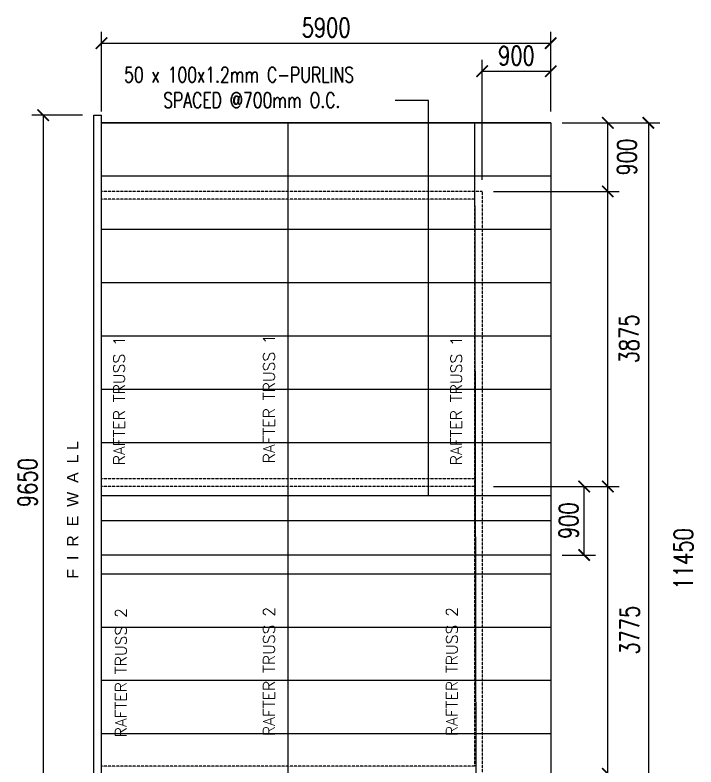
# Model space of a CAD drawing. Header units: millimetres. Extents: x 18078 to 182092, y 10648 to 75430.
# Drawn here: x 51878 to 60822, y 25122 to 34997 of the extents above; entities that cross this region are included whole.
import ezdxf

# ---------------------------------------------------------------- set-up
doc = ezdxf.new("R2010")
doc.units = ezdxf.units.MM
doc.linetypes.add('HIDDEN2', pattern=[4.7625, 3.175, -1.5875])
doc.layers.get('Defpoints').update_dxf_attribs({"color": 140})
doc.layers.add('A-Roof-Slab', color=12, linetype='Continuous', lineweight=35)
doc.styles.add('Arch-Dim', font='romans.shx', dxfattribs={"width": 0.75})
doc.styles.add('RomanS', font='romans.shx')
doc.dimstyles.new('Annotative', dxfattribs={"dimtxt": 2.5, "dimasz": 1.5, "dimexe": 1.5, "dimexo": 1.5, "dimgap": 0.8, "dimtad": 1, "dimdec": 0, "dimzin": 0, "dimdsep": 46, "dimtxsty": 'Arch-Dim', "dimblk": 'ARCHTICK', "dimcen": 2.5, "dimadec": 1, "dimazin": 0, "dimtfac": 1, "dimtdec": 0, "dimtix": 1, "dimtmove": 2, "dimatfit": 3, "dimfxl": 1, "dimtolj": 1, "dimtzin": 0, "dimarcsym": 0})

# ---------------------------------------------------------------- blocks, each defined once
blk = doc.blocks.new('_ArchTick')
at = {"color": 0, "linetype": 'ByBlock', "const_width": 0.15}
blk.add_lwpolyline([(-0.5, -0.5), (0.5, 0.5)], dxfattribs=at)
blk = doc.blocks.new('*D96')
at = {"color": 0, "lineweight": -2, "transparency": 16777216}
for p, q in [((52763.9, 33681), (52097, 33681)), ((52247, 33681), (52247, 24031)), ((52763.9, 24031), (52097, 24031))]:
    blk.add_line(p, q, dxfattribs=at)
at = {"layer": 'Defpoints', "color": 0, "transparency": 16777216}
for p in [(52913.9, 33681), (52247, 24031), (52913.9, 24031)]:
    blk.add_point(p, dxfattribs=at)
at = {"color": 0, "lineweight": -2, "transparency": 16777216, "xscale": 150, "yscale": 150, "zscale": 150}
for p, rotation in [((52247, 33681), 90), ((52247, 24031), 270)]:
    blk.add_blockref('_ArchTick', p, dxfattribs=dict(at, rotation=rotation))
at = {"color": 0, "transparency": 16777216, "insert": (52042, 28856), "char_height": 250, "attachment_point": 5, "rotation": 90, "style": 'Arch-Dim'}
blk.add_mtext('\\A1;9650', dxfattribs=at)
blk = doc.blocks.new('*D104')
at = {"color": 0, "lineweight": -2, "transparency": 16777216}
for p, q in [((58163.9, 28806), (59814.4, 28806)), ((59664.4, 25031), (59664.4, 28806)), ((58163.9, 25031), (59814.4, 25031))]:
    blk.add_line(p, q, dxfattribs=at)
at = {"layer": 'Defpoints', "color": 0, "transparency": 16777216}
for p in [(58013.9, 28806), (59664.4, 28806), (58013.9, 25031)]:
    blk.add_point(p, dxfattribs=at)
at = {"color": 0, "lineweight": -2, "transparency": 16777216, "xscale": 150, "yscale": 150, "zscale": 150}
for p, rotation in [((59664.4, 28806), 90), ((59664.4, 25031), 270)]:
    blk.add_blockref('_ArchTick', p, dxfattribs=dict(at, rotation=rotation))
at = {"color": 0, "transparency": 16777216, "insert": (59953.3, 26918.5), "char_height": 250, "attachment_point": 5, "rotation": 90, "style": 'Arch-Dim'}
blk.add_mtext('\\A1;3775', dxfattribs=at)
blk = doc.blocks.new('*D105')
at = {"color": 0, "lineweight": -2, "transparency": 16777216}
for p, q in [((58163.9, 32681), (59814.4, 32681)), ((59664.4, 28806), (59664.4, 32681)), ((58163.9, 28806), (59814.4, 28806))]:
    blk.add_line(p, q, dxfattribs=at)
at = {"layer": 'Defpoints', "color": 0, "transparency": 16777216}
for p in [(58013.9, 32681), (59664.4, 32681), (58013.9, 28806)]:
    blk.add_point(p, dxfattribs=at)
at = {"color": 0, "lineweight": -2, "transparency": 16777216, "xscale": 150, "yscale": 150, "zscale": 150}
for p, rotation in [((59664.4, 32681), 90), ((59664.4, 28806), 270)]:
    blk.add_blockref('_ArchTick', p, dxfattribs=dict(at, rotation=rotation))
at = {"color": 0, "transparency": 16777216, "insert": (59944.5, 30743.5), "char_height": 250, "attachment_point": 5, "rotation": 90, "style": 'Arch-Dim'}
blk.add_mtext('\\A1;3875', dxfattribs=at)
blk = doc.blocks.new('*D106')
at = {"color": 0, "lineweight": -2, "transparency": 16777216}
for p, q in [((59063.9, 33581), (59814.4, 33581)), ((59664.4, 32681), (59664.4, 33581)), ((58163.9, 32681), (59814.4, 32681))]:
    blk.add_line(p, q, dxfattribs=at)
at = {"layer": 'Defpoints', "color": 0, "transparency": 16777216}
for p in [(58913.9, 33581), (59664.4, 33581), (58013.9, 32681)]:
    blk.add_point(p, dxfattribs=at)
at = {"color": 0, "lineweight": -2, "transparency": 16777216, "xscale": 150, "yscale": 150, "zscale": 150}
for p, rotation in [((59664.4, 33581), 90), ((59664.4, 32681), 270)]:
    blk.add_blockref('_ArchTick', p, dxfattribs=dict(at, rotation=rotation))
at = {"color": 0, "transparency": 16777216, "insert": (59915, 33131), "char_height": 250, "attachment_point": 5, "rotation": 90, "style": 'Arch-Dim'}
blk.add_mtext('\\A1;900', dxfattribs=at)
blk = doc.blocks.new('*D107')
at = {"color": 0, "lineweight": -2, "transparency": 16777216}
for p, q in [((58013.9, 32831), (58013.9, 34409.1)), ((58913.9, 33731), (58913.9, 34409.1)), ((58013.9, 34259.1), (58913.9, 34259.1))]:
    blk.add_line(p, q, dxfattribs=at)
at = {"layer": 'Defpoints', "color": 0, "transparency": 16777216}
for p in [(58913.9, 34259.1), (58913.9, 33581), (58013.9, 32681)]:
    blk.add_point(p, dxfattribs=at)
at = {"color": 0, "lineweight": -2, "transparency": 16777216, "xscale": 150, "yscale": 150, "zscale": 150, "rotation": 180}
blk.add_blockref('_ArchTick', (58013.9, 34259.1), dxfattribs=at)
at = {"color": 0, "lineweight": -2, "transparency": 16777216, "xscale": 150, "yscale": 150, "zscale": 150}
blk.add_blockref('_ArchTick', (58913.9, 34259.1), dxfattribs=at)
at = {"color": 0, "transparency": 16777216, "insert": (58463.9, 34464.1), "char_height": 250, "attachment_point": 5, "style": 'Arch-Dim'}
blk.add_mtext('\\A1;900', dxfattribs=at)
blk = doc.blocks.new('*D108')
at = {"color": 0, "lineweight": -2, "transparency": 16777216}
for p, q in [((59063.9, 33581), (60347.4, 33581)), ((60197.4, 33581), (60197.4, 22131)), ((59063.9, 22131), (60347.4, 22131))]:
    blk.add_line(p, q, dxfattribs=at)
at = {"layer": 'Defpoints', "color": 0, "transparency": 16777216}
for p in [(58913.9, 33581), (58913.9, 22131), (60197.4, 22131)]:
    blk.add_point(p, dxfattribs=at)
at = {"color": 0, "lineweight": -2, "transparency": 16777216, "xscale": 150, "yscale": 150, "zscale": 150}
for p, rotation in [((60197.4, 33581), 90), ((60197.4, 22131), 270)]:
    blk.add_blockref('_ArchTick', p, dxfattribs=dict(at, rotation=rotation))
at = {"color": 0, "transparency": 16777216, "insert": (60658.4, 27856), "char_height": 250, "attachment_point": 5, "rotation": 90, "style": 'Arch-Dim'}
blk.add_mtext('\\A1;11450', dxfattribs=at)
blk = doc.blocks.new('*D109')
at = {"color": 0, "lineweight": -2, "transparency": 16777216}
for p, q in [((53013.9, 33731), (53013.9, 34777.9)), ((58913.9, 33731), (58913.9, 34777.9)), ((53013.9, 34627.9), (58913.9, 34627.9))]:
    blk.add_line(p, q, dxfattribs=at)
at = {"layer": 'Defpoints', "color": 0, "transparency": 16777216}
for p in [(58913.9, 34627.9), (53013.9, 33581), (58913.9, 33581)]:
    blk.add_point(p, dxfattribs=at)
at = {"color": 0, "lineweight": -2, "transparency": 16777216, "xscale": 150, "yscale": 150, "zscale": 150, "rotation": 180}
blk.add_blockref('_ArchTick', (53013.9, 34627.9), dxfattribs=at)
at = {"color": 0, "lineweight": -2, "transparency": 16777216, "xscale": 150, "yscale": 150, "zscale": 150}
blk.add_blockref('_ArchTick', (58913.9, 34627.9), dxfattribs=at)
at = {"color": 0, "transparency": 16777216, "insert": (55963.9, 34832.9), "char_height": 250, "attachment_point": 5, "style": 'Arch-Dim'}
blk.add_mtext('\\A1;5900', dxfattribs=at)
blk = doc.blocks.new('*D110')
at = {"color": 0, "lineweight": -2, "transparency": 16777216}
for p, q in [((59063.9, 28806), (59504.2, 28806)), ((59354.2, 27906), (59354.2, 28806)), ((59063.9, 27906), (59504.2, 27906))]:
    blk.add_line(p, q, dxfattribs=at)
at = {"layer": 'Defpoints', "color": 0, "transparency": 16777216}
for p in [(58913.9, 28806), (59354.2, 28806), (58913.9, 27906)]:
    blk.add_point(p, dxfattribs=at)
at = {"color": 0, "lineweight": -2, "transparency": 16777216, "xscale": 150, "yscale": 150, "zscale": 150}
for p, rotation in [((59354.2, 28806), 90), ((59354.2, 27906), 270)]:
    blk.add_blockref('_ArchTick', p, dxfattribs=dict(at, rotation=rotation))
at = {"color": 0, "transparency": 16777216, "insert": (59149.2, 28356), "char_height": 250, "attachment_point": 5, "rotation": 90, "style": 'Arch-Dim'}
blk.add_mtext('\\A1;900', dxfattribs=at)

msp = doc.modelspace()

# ---------------------------------------------------------------- linework, layer by layer
at = {"color": 0}
for p, q in [((57308.9, 33876.6, 10), (56871.6, 33876.6, 10)), ((57308.9, 28681, 10), (57308.9, 33876.6, 10)), ((52913.9, 24031), (52913.9, 33681)), ((52913.9, 33681), (53013.9, 33681)), ((53013.9, 24031), (53013.9, 33681)), ((53013.9, 33581), (58913.9, 33581)), ((58913.9, 33581), (53013.9, 33581)), ((55463.9, 22131), (55463.9, 33581)), ((57913.9, 33581), (57938.9, 22131)), ((58913.9, 33581), (58913.9, 22131)), ((58913.9, 32881), (53013.9, 32881)), ((58913.9, 32181), (53013.9, 32181)), ((58913.9, 31481), (53013.9, 31481)), ((58913.9, 30781), (53013.9, 30781)), ((58913.9, 30081), (53013.9, 30081)), ((58913.9, 29381), (53013.9, 29381)), ((58913.9, 28806), (58913.9, 27906)), ((58913.9, 28681), (53013.9, 28681)), ((58913.9, 28356), (53013.9, 28356)), ((58913.9, 27906), (53013.9, 27906)), ((58913.9, 27656), (53013.9, 27656)), ((58913.9, 26956), (53013.9, 26956)), ((58913.9, 26256), (53013.9, 26256)), ((58913.9, 25556), (53013.9, 25556))]:
    msp.add_line(p, q, dxfattribs=at)
at = {"color": 0, "linetype": 'HIDDEN2'}
for p, q in [((58013.9, 32681), (53013.9, 32681)), ((58013.9, 32681), (58013.9, 25031)), ((57913.9, 32581), (53013.9, 32581)), ((57913.9, 32581), (57913.9, 25131)), ((57913.9, 28906), (53013.9, 28906)), ((57913.9, 28806), (53013.9, 28806)), ((57913.9, 25131), (53013.9, 25131))]:
    msp.add_line(p, q, dxfattribs=at)

# ---------------------------------------------------------------- texts
at = {"color": 7, "insert": (53310.3, 34312.6), "char_height": 200, "width": 8039.605, "attachment_point": 1, "style": 'Arch-Dim'}
msp.add_mtext('50 x 100x1.2mm C-PURLINS\\P     SPACED @700mm O.C.', dxfattribs=at)
at = {"color": 7, "char_height": 150, "attachment_point": 1, "rotation": 90, "style": 'RomanS'}
for s, insert in [('RAFTER TRUSS 1', (53170.7, 29082.2)), ('RAFTER TRUSS 1', (55138.4, 29108.9)), ('RAFTER TRUSS 1', (57599, 29082.9)), ('RAFTER TRUSS 2', (53193.4, 25510.8)), ('RAFTER TRUSS 2', (55138.4, 25527.1)), ('RAFTER TRUSS 2', (57541.5, 25525.4))]:
    msp.add_mtext_dynamic_manual_height_columns(s, width=3851.613, gutter_width=1250, heights=[0], dxfattribs=dict(at, insert=insert))
at = {"layer": 'A-Roof-Slab', "color": 7, "lineweight": -2, "insert": (52560.2, 27595.1), "char_height": 150, "attachment_point": 1, "rotation": 90, "style": 'RomanS'}
msp.add_mtext_dynamic_manual_height_columns('{\\fSwis721 Blk BT|b0|i0|c0|p34;\\C9;\\c13289671;F  I  R  E  W  A  L L}', width=2187.825, gutter_width=1250, heights=[198.3], dxfattribs=at)

# ---------------------------------------------------------------- dimensions: what is measured, and where the dimension line sits
at = {"color": 0}
for base, p1, picture, middle in [((58913.9, 34627.9), (53013.9, 33581), '*D109', (55963.9, 34832.9)), ((58913.9, 34259.1), (58013.9, 32681), '*D107', (58463.9, 34464.1))]:
    dim = msp.add_linear_dim(base=base, p1=p1, p2=(58913.9, 33581), dimstyle='Annotative', dxfattribs=at)
    dim.commit()
    dim.dimension.update_dxf_attribs({"geometry": picture, "text_midpoint": middle})
for base, p1, p2, picture, middle in [((52247, 24031), (52913.9, 33681), (52913.9, 24031), '*D96', (52042, 28856)), ((59354.2, 28806), (58913.9, 27906), (58913.9, 28806), '*D110', (59149.2, 28356))]:
    dim = msp.add_linear_dim(base=base, p1=p1, p2=p2, angle=90, dimstyle='Annotative', dxfattribs=at)
    dim.commit()
    dim.dimension.update_dxf_attribs({"geometry": picture, "text_midpoint": middle})
for base, p1, p2, picture, middle in [((59664.4, 33581), (58013.9, 32681), (58913.9, 33581), '*D106', (59915, 33131)), ((60197.4, 22131), (58913.9, 33581), (58913.9, 22131), '*D108', (60658.4, 27856)), ((59664.4, 32681), (58013.9, 28806), (58013.9, 32681), '*D105', (59944.5, 30743.5)), ((59664.4, 28806), (58013.9, 25031), (58013.9, 28806), '*D104', (59953.3, 26918.5))]:
    dim = msp.add_linear_dim(base=base, p1=p1, p2=p2, angle=90, dimstyle='Annotative', dxfattribs=at)
    dim.commit()
    dim.dimension.update_dxf_attribs({"geometry": picture, "text_midpoint": middle, "dimtype": 160})

doc.saveas('drawing.dxf')
